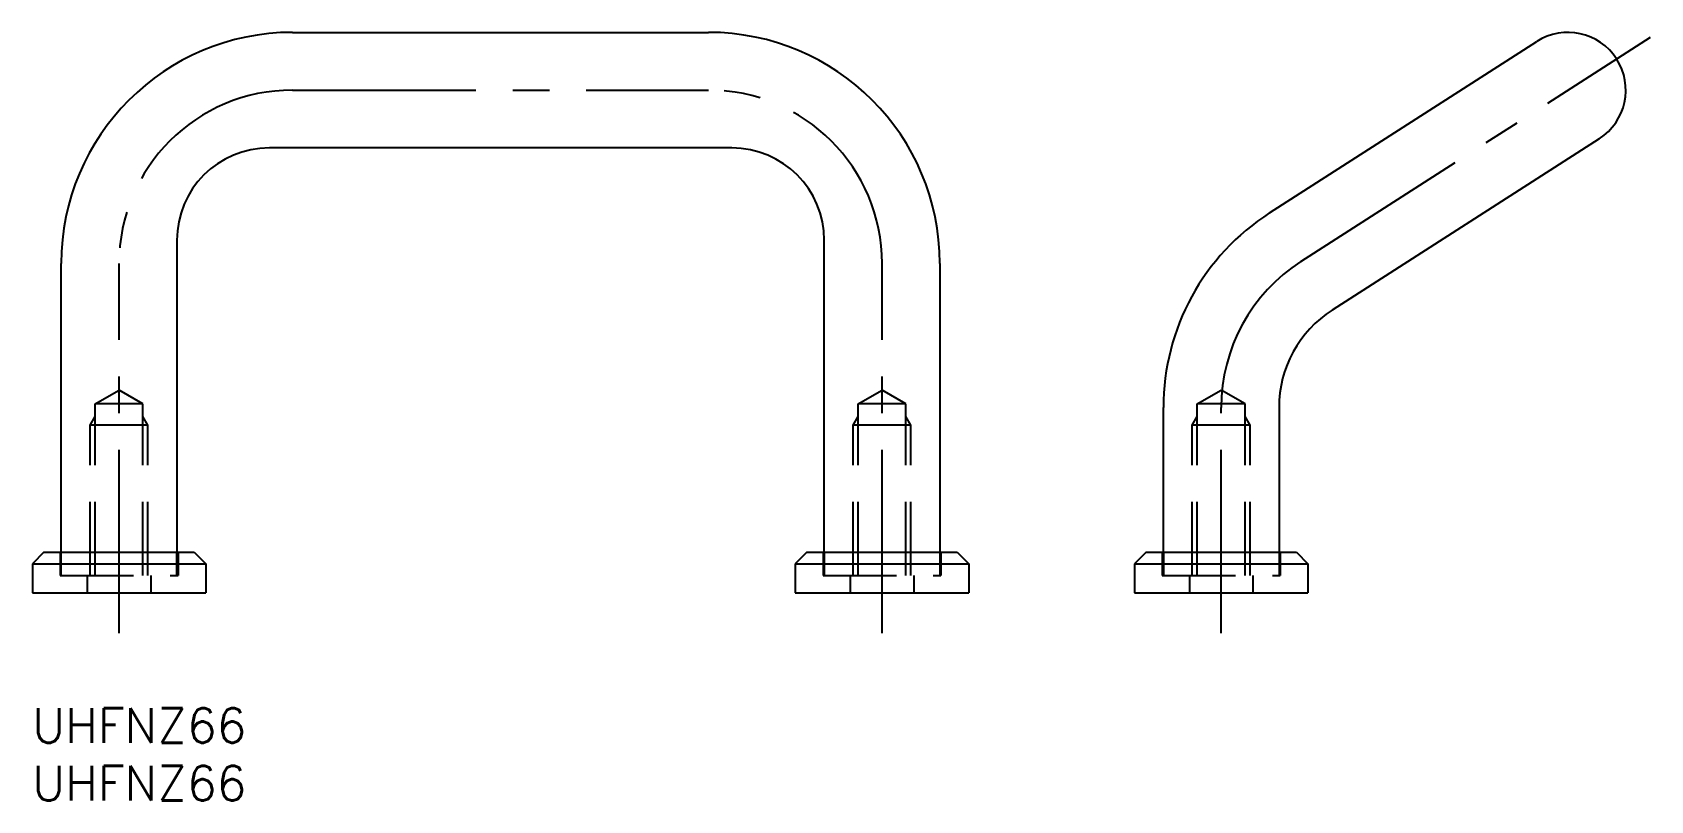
# Model space of a CAD drawing. Extents: x 0 to 140, y -8 to 58.
import ezdxf

# ---------------------------------------------------------------- set-up
doc = ezdxf.new("R2010")
doc.units = 0
doc.header["$LTSCALE"] = 0.5
doc.linetypes.add('CENTER', pattern=[50.8, 31.75, -6.35, 6.35, -6.35])
doc.linetypes.add('DASHED', pattern=[19.05, 12.7, -6.35])
for name, color, linetype in [('MSM_CENTER', 1, 'CENTER'), ('MSM_CONTINUOUS', 7, 'CONTINUOUS'), ('MSM_DASHED', 4, 'DASHED'), ('MSM_PART_NUMBER', 7, 'CONTINUOUS')]:
    doc.layers.add(name, color=color, linetype=linetype)
doc.styles.get("Standard").update_dxf_attribs({"font": 'txt.shx', "height": 3, "bigfont": 'bigfont.shx'})

# ---------------------------------------------------------------- blocks, each defined once
blk = doc.blocks.new('*U6')
at = {"layer": 'MSM_PART_NUMBER'}
blk.add_text('UHFNZ66', height=3, dxfattribs=at).set_placement((0, -3))
blk = doc.blocks.new('*U7')
at = {"layer": 'MSM_PART_NUMBER'}
blk.add_text('UHFNZ66', height=3, dxfattribs=at).set_placement((0, -8))

msp = doc.modelspace()

# ---------------------------------------------------------------- linework, layer by layer
at = {"layer": 'MSM_CENTER'}
for p, q in [((109.73, 38.66), (139.99, 58.09)), ((22.5, 53.5), (58.5, 53.5)), ((7.5, 6.5), (7.5, 38.5)), ((73.5, 6.5), (73.5, 38.5)), ((102.84, 6.5), (102.84, 26.04))]:
    msp.add_line(p, q, dxfattribs=at)
for centre, start, end in [((22.5, 38.5), 90, 180), ((58.5, 38.5), 0, 90), ((117.84, 26.04), 122.7126, 180)]:
    msp.add_arc(centre, 15, start, end, dxfattribs=at)
at = {"layer": 'MSM_CONTINUOUS'}
for p, q in [((22.5, 58.5), (58.5, 58.5)), ((107.03, 42.87), (130.13, 57.71)), ((135.54, 49.29), (112.43, 34.45)), ((60.5, 48.5), (20.5, 48.5)), ((12.5, 40.5), (12.5, 13.5)), ((68.5, 13.5), (68.5, 40.5)), ((2.5, 13.5), (2.5, 38.5)), ((78.5, 38.5), (78.5, 13.5)), ((97.84, 13.5), (97.84, 26.04)), ((107.84, 26.04), (107.84, 13.5)), ((1, 13.5), (0, 12.5)), ((1, 13.5), (14, 13.5)), ((14, 13.5), (15, 12.5)), ((67, 13.5), (66, 12.5)), ((67, 13.5), (80, 13.5)), ((80, 13.5), (81, 12.5)), ((96.34, 13.5), (95.34, 12.5)), ((96.34, 13.5), (109.34, 13.5)), ((109.34, 13.5), (110.34, 12.5)), ((0, 12.5), (15, 12.5)), ((0, 12.5), (0, 10)), ((15, 12.5), (15, 10)), ((66, 12.5), (81, 12.5)), ((66, 12.5), (66, 10)), ((66, 11.25), (66, 11.25)), ((81, 12.5), (81, 10)), ((95.34, 12.5), (110.34, 12.5)), ((95.34, 12.5), (95.34, 10)), ((110.34, 12.5), (110.34, 10)), ((0, 10), (15, 10)), ((66, 10), (81, 10)), ((95.34, 10), (110.34, 10))]:
    msp.add_line(p, q, dxfattribs=at)
for centre, radius, start, end in [((22.5, 38.5), 20, 90, 180), ((58.5, 38.5), 20, 0, 90), ((132.84, 53.5), 5, 302.7126, 122.7126), ((20.5, 40.5), 8, 90, 180), ((60.5, 40.5), 8, 0, 90), ((117.84, 26.04), 20, 122.7126, 180), ((117.84, 26.04), 10, 122.7126, 180)]:
    msp.add_arc(centre, radius, start, end, dxfattribs=at)
at = {"layer": 'MSM_DASHED'}
for p, q in [((5.43, 26.35), (7.5, 27.54)), ((9.57, 26.35), (7.5, 27.54)), ((71.43, 26.35), (73.5, 27.54)), ((75.57, 26.35), (73.5, 27.54)), ((100.77, 26.35), (102.84, 27.54)), ((104.9, 26.35), (102.84, 27.54)), ((5, 24.5), (5.43, 25.25)), ((5.43, 11.5), (5.43, 26.35)), ((9.57, 26.35), (5.43, 26.35)), ((9.57, 11.5), (9.57, 26.35)), ((10, 24.5), (9.57, 25.25)), ((71, 24.5), (71.43, 25.25)), ((75.57, 26.35), (71.43, 26.35)), ((71.43, 11.5), (71.43, 26.35)), ((75.57, 11.5), (75.57, 26.35)), ((76, 24.5), (75.57, 25.25)), ((100.34, 24.5), (100.77, 25.25)), ((104.9, 26.35), (100.77, 26.35)), ((100.77, 11.5), (100.77, 26.35)), ((104.9, 11.5), (104.9, 26.35)), ((105.34, 24.5), (104.9, 25.25)), ((5, 11.5), (5, 24.5)), ((10, 24.5), (5, 24.5)), ((10, 11.5), (10, 24.5)), ((76, 24.5), (71, 24.5)), ((71, 11.5), (71, 24.5)), ((76, 11.5), (76, 24.5)), ((105.34, 24.5), (100.34, 24.5)), ((100.34, 11.5), (100.34, 24.5)), ((105.34, 11.5), (105.34, 24.5)), ((2.4, 13.5), (2.4, 11.5)), ((2.5, 11.5), (2.5, 13.5)), ((12.5, 11.5), (12.5, 13.5)), ((12.6, 13.5), (12.6, 11.5)), ((68.4, 13.5), (68.4, 11.5)), ((68.5, 13.5), (68.5, 11.5)), ((78.5, 13.5), (78.5, 11.5)), ((78.6, 13.5), (78.6, 11.5)), ((97.74, 13.5), (97.74, 11.5)), ((97.84, 13.5), (97.84, 11.5)), ((107.84, 13.5), (107.84, 11.5)), ((107.94, 13.5), (107.94, 11.5)), ((2.4, 11.5), (12.6, 11.5)), ((4.75, 11.5), (4.75, 10)), ((10.25, 11.5), (10.25, 10)), ((68.4, 11.5), (78.6, 11.5)), ((70.75, 11.5), (70.75, 10)), ((76.25, 11.5), (76.25, 10)), ((97.74, 11.5), (107.94, 11.5)), ((100.09, 11.5), (100.09, 10)), ((105.59, 11.5), (105.59, 10))]:
    msp.add_line(p, q, dxfattribs=at)

# ---------------------------------------------------------------- block references
at = {"layer": 'MSM_CONTINUOUS'}
for name in ['*U6', '*U7']:
    msp.add_blockref(name, (0, 0), dxfattribs=at)

doc.saveas('drawing.dxf')
